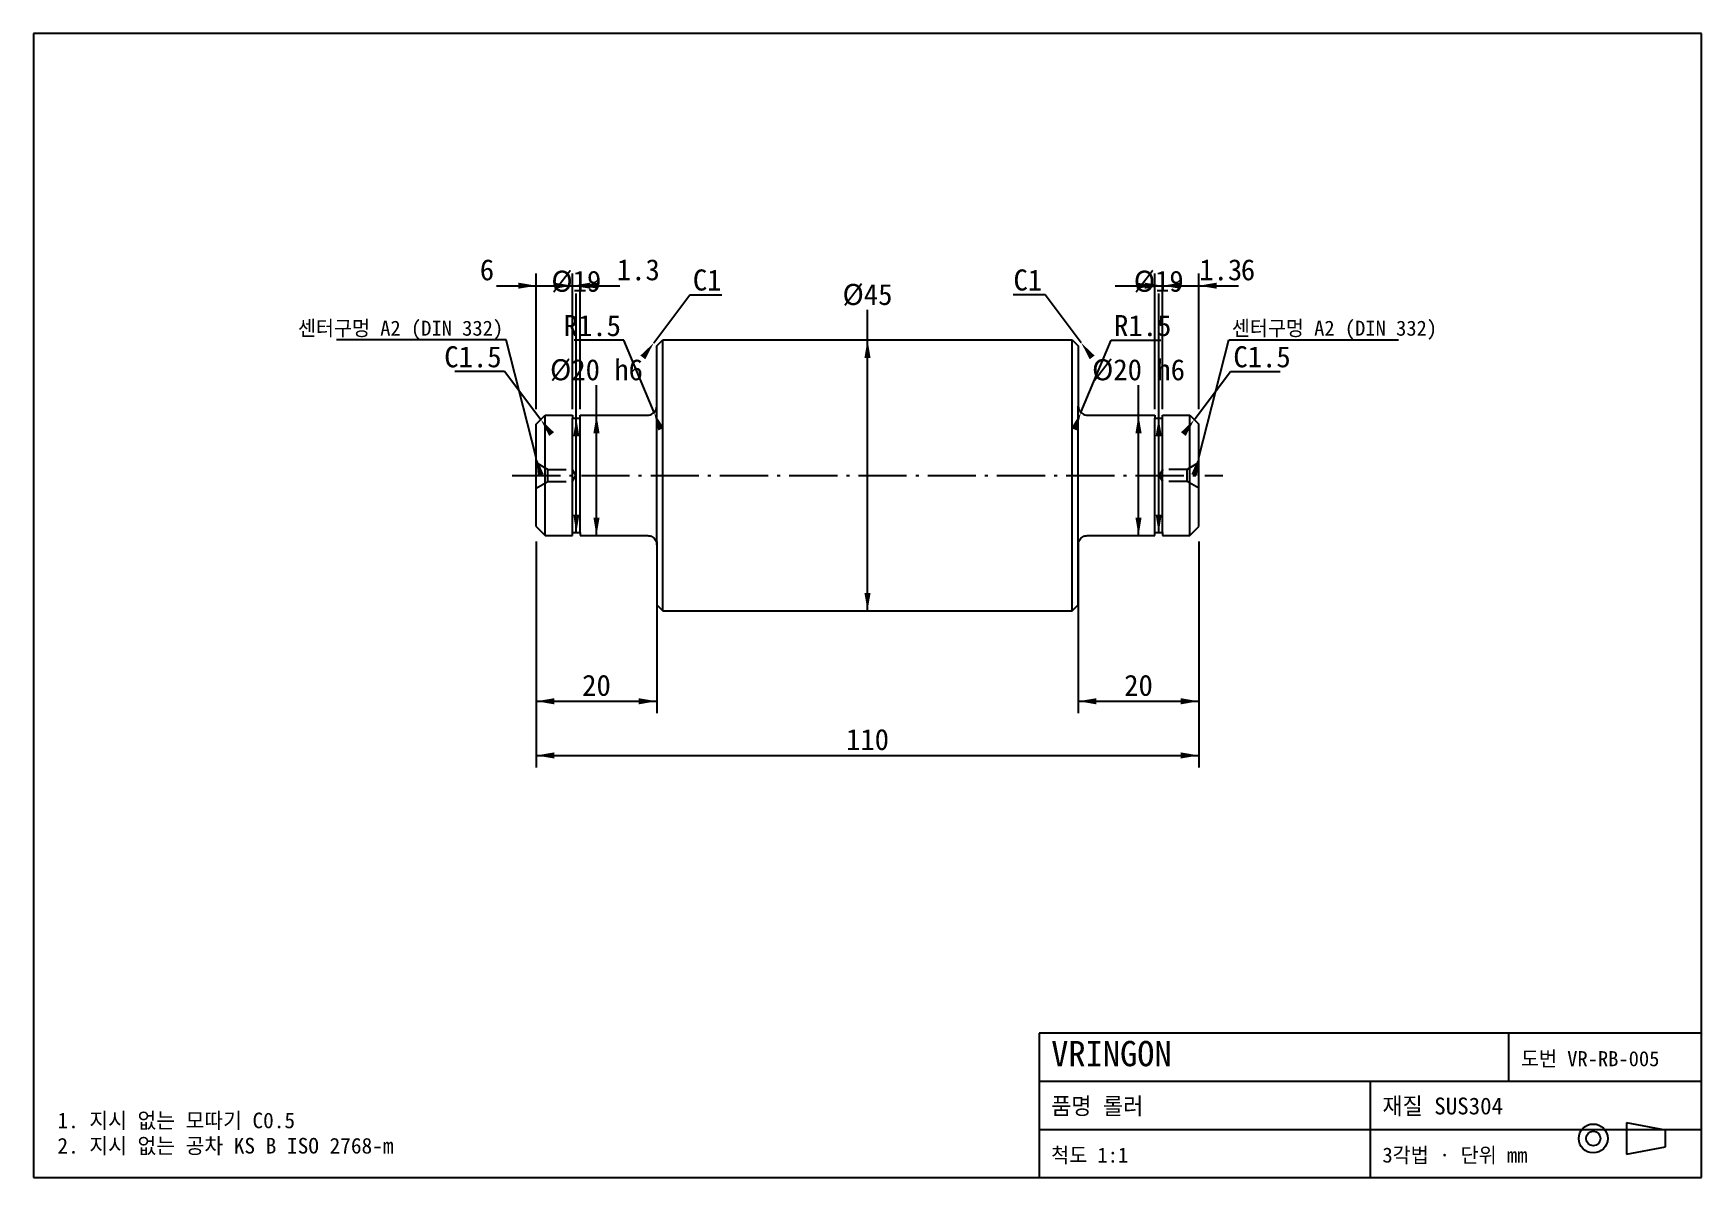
# Model space of a CAD drawing. Header units: millimetres. Extents: x 10 to 287, y 10 to 200.
import ezdxf
from ezdxf.enums import TextEntityAlignment as Align

# ---------------------------------------------------------------- set-up
doc = ezdxf.new("R2010")
doc.units = ezdxf.units.MM
doc.linetypes.add('CENTER', pattern=[11.5, 8, -1.5, 0.5, -1.5])
doc.linetypes.add('DASHED', pattern=[4.5, 3, -1.5])
for name, color, linetype in [('CENTER', 1, 'CENTER'), ('DIM', 3, 'CONTINUOUS'), ('FRAME', 7, 'CONTINUOUS'), ('HIDDEN', 8, 'DASHED'), ('OUTLINE', 7, 'CONTINUOUS'), ('TEXT', 7, 'CONTINUOUS')]:
    doc.layers.add(name, color=color, linetype=linetype)

msp = doc.modelspace()

# ---------------------------------------------------------------- linework, layer by layer
at = {"layer": 'CENTER'}
msp.add_line((89.5, 126.6), (207.5, 126.6), dxfattribs=at)
at = {"layer": 'DIM'}
for p, q in [((86.9, 158.1), (106.1, 158.1)), ((92.9, 158.1), (107.4, 158.1)), ((93.5, 137.6), (93.5, 160.1)), ((99.5, 137.6), (99.5, 160.1)), ((99.5, 137.6), (99.5, 160.1)), ((100.8, 137.6), (100.8, 160.1)), ((189.6, 158.1), (204.1, 158.1)), ((190.9, 158.1), (210.1, 158.1)), ((196.2, 137.6), (196.2, 160.1)), ((197.5, 137.6), (197.5, 160.1)), ((197.5, 137.6), (197.5, 160.1)), ((203.5, 137.6), (203.5, 160.1)), ((100.15, 141.6), (100.15, 156.8)), ((113, 148.6), (119, 156.6)), ((119, 156.6), (124.34, 156.6)), ((178, 156.6), (172.66, 156.6)), ((184, 148.6), (178, 156.6)), ((196.85, 141.6), (196.85, 156.8)), ((148.5, 104.1), (148.5, 154.1)), ((88.5, 149.1), (60.35, 149.1)), ((93.5, 129.575), (88.5, 149.1)), ((108.065, 149.035), (99.785, 149.035)), ((113.065, 137.035), (108.065, 149.035)), ((183.935, 137.035), (188.935, 149.035)), ((188.935, 149.035), (197.215, 149.035)), ((203.5, 129.575), (208.5, 149.1)), ((208.5, 149.1), (236.65, 149.1)), ((88.25, 143.85), (79.97, 143.85)), ((94.25, 135.85), (88.25, 143.85)), ((100.15, 117.1), (100.15, 141.6)), ((103.5, 116.6), (103.5, 141.6)), ((193.5, 116.6), (193.5, 141.6)), ((196.85, 117.1), (196.85, 141.6)), ((202.75, 135.85), (208.75, 143.85)), ((208.75, 143.85), (217.03, 143.85)), ((93.5, 115.6), (93.5, 87.1)), ((113.5, 115.6), (113.5, 87.1)), ((183.5, 115.6), (183.5, 87.1)), ((203.5, 115.6), (203.5, 87.1)), ((93.5, 103.1), (93.5, 78.1)), ((203.5, 103.1), (203.5, 78.1)), ((93.5, 89.1), (113.5, 89.1)), ((183.5, 89.1), (203.5, 89.1)), ((93.5, 80.1), (203.5, 80.1))]:
    msp.add_line(p, q, dxfattribs=at)
for points in [[(93.5, 158.1), (90.5, 157.59), (90.5, 158.61)], [(99.5, 158.1), (96.5, 157.59), (96.5, 158.61)], [(99.5, 158.1), (102.5, 158.61), (102.5, 157.59)], [(100.8, 158.1), (103.8, 158.61), (103.8, 157.59)], [(196.2, 158.1), (193.2, 157.59), (193.2, 158.61)], [(197.5, 158.1), (194.5, 157.59), (194.5, 158.61)], [(197.5, 158.1), (200.5, 158.61), (200.5, 157.59)], [(203.5, 158.1), (206.5, 158.61), (206.5, 157.59)], [(113, 148.6), (111.608, 145.894), (110.792, 146.506)], [(148.5, 149.1), (149.01, 146.1), (147.99, 146.1)], [(184, 148.6), (186.208, 146.506), (185.392, 145.894)], [(94.25, 135.85), (96.458, 133.756), (95.642, 133.144)], [(100.15, 136.1), (100.66, 133.1), (99.64, 133.1)], [(103.5, 136.6), (104.01, 133.6), (102.99, 133.6)], [(113.065, 137.035), (114.69, 134.462), (113.748, 134.07)], [(183.935, 137.035), (183.252, 134.07), (182.31, 134.462)], [(193.5, 136.6), (194.01, 133.6), (192.99, 133.6)], [(196.85, 136.1), (197.36, 133.1), (196.34, 133.1)], [(202.75, 135.85), (201.358, 133.144), (200.542, 133.756)], [(93.5, 129.575), (94.738, 126.795), (93.75, 126.542)], [(203.5, 129.575), (203.25, 126.542), (202.262, 126.795)], [(100.15, 117.1), (99.64, 120.1), (100.66, 120.1)], [(103.5, 116.6), (102.99, 119.6), (104.01, 119.6)], [(193.5, 116.6), (192.99, 119.6), (194.01, 119.6)], [(196.85, 117.1), (196.34, 120.1), (197.36, 120.1)], [(148.5, 104.1), (147.99, 107.1), (149.01, 107.1)], [(93.5, 89.1), (96.5, 89.61), (96.5, 88.59)], [(113.5, 89.1), (110.5, 88.59), (110.5, 89.61)], [(183.5, 89.1), (186.5, 89.61), (186.5, 88.59)], [(203.5, 89.1), (200.5, 88.59), (200.5, 89.61)], [(93.5, 80.1), (96.5, 80.61), (96.5, 79.59)], [(203.5, 80.1), (200.5, 79.59), (200.5, 80.61)]]:
    msp.add_solid(points, dxfattribs=at)
at = {"layer": 'FRAME'}
for p, q in [((287, 200), (10, 200)), ((10, 200), (10, 10)), ((287, 10), (287, 200)), ((287, 34), (177, 34)), ((177, 34), (177, 10)), ((255, 26), (255, 34)), ((287, 10), (287, 34)), ((177, 26), (287, 26)), ((232, 10), (232, 26)), ((177, 18), (287, 18)), ((281, 17.9), (274.5, 19.1)), ((274.5, 19.1), (274.5, 13.9)), ((281, 15.1), (281, 17.9)), ((274.5, 13.9), (281, 15.1)), ((10, 10), (287, 10)), ((177, 10), (287, 10))]:
    msp.add_line(p, q, dxfattribs=at)
for radius in [2.4, 1.2]:
    msp.add_circle((269, 16.5), radius, dxfattribs=at)
at = {"layer": 'HIDDEN'}
for p, q in [((93.5, 128.725), (95.449, 127.6)), ((95.449, 127.6), (99.449, 127.6)), ((95.449, 125.6), (95.449, 127.6)), ((99.449, 127.6), (100.05, 126.6)), ((197.551, 127.6), (196.95, 126.6)), ((201.551, 127.6), (197.551, 127.6)), ((203.5, 128.725), (201.551, 127.6)), ((201.551, 125.6), (201.551, 127.6)), ((93.5, 124.475), (95.449, 125.6)), ((95.449, 125.6), (99.449, 125.6)), ((99.449, 125.6), (100.05, 126.6)), ((197.551, 125.6), (196.95, 126.6)), ((201.551, 125.6), (197.551, 125.6)), ((203.5, 124.475), (201.551, 125.6))]:
    msp.add_line(p, q, dxfattribs=at)
at = {"layer": 'OUTLINE'}
for p, q in [((113.5, 148.1), (114.5, 149.1)), ((113.5, 138.1), (113.5, 148.1)), ((114.5, 149.1), (182.5, 149.1)), ((114.5, 104.1), (114.5, 149.1)), ((182.5, 149.1), (183.5, 148.1)), ((182.5, 104.1), (182.5, 149.1)), ((182.5, 104.1), (182.5, 149.1)), ((183.5, 148.1), (183.5, 138.1)), ((93.5, 135.1), (95, 136.6)), ((95, 136.6), (99.5, 136.6)), ((95, 116.6), (95, 136.6)), ((95, 116.6), (95, 136.6)), ((99.5, 136.6), (99.5, 136.1)), ((99.5, 136.1), (100.8, 136.1)), ((99.5, 117.1), (99.5, 136.1)), ((100.8, 136.1), (100.8, 136.6)), ((100.8, 136.6), (112, 136.6)), ((100.8, 117.1), (100.8, 136.1)), ((112, 136.6), (112.196, 136.613)), ((112.196, 136.613), (112.388, 136.651)), ((112.388, 136.651), (112.574, 136.714)), ((112.574, 136.714), (112.75, 136.801)), ((112.75, 136.801), (112.913, 136.91)), ((112.913, 136.91), (113.061, 137.039)), ((113.061, 137.039), (113.19, 137.187)), ((113.19, 137.187), (113.299, 137.35)), ((113.299, 137.35), (113.386, 137.526)), ((113.386, 137.526), (113.449, 137.712)), ((113.449, 137.712), (113.487, 137.904)), ((113.487, 137.904), (113.5, 138.1)), ((113.5, 115.1), (113.5, 138.1)), ((183.5, 138.1), (183.513, 137.904)), ((183.5, 115.1), (183.5, 138.1)), ((183.513, 137.904), (183.551, 137.712)), ((183.551, 137.712), (183.614, 137.526)), ((183.614, 137.526), (183.701, 137.35)), ((183.701, 137.35), (183.81, 137.187)), ((183.81, 137.187), (183.939, 137.039)), ((183.939, 137.039), (184.087, 136.91)), ((184.087, 136.91), (184.25, 136.801)), ((184.25, 136.801), (184.426, 136.714)), ((184.426, 136.714), (184.612, 136.651)), ((184.612, 136.651), (184.804, 136.613)), ((184.804, 136.613), (185, 136.6)), ((185, 136.6), (196.2, 136.6)), ((196.2, 136.6), (196.2, 136.1)), ((196.2, 136.1), (197.5, 136.1)), ((196.2, 117.1), (196.2, 136.1)), ((197.5, 136.1), (197.5, 136.6)), ((197.5, 136.6), (202, 136.6)), ((197.5, 117.1), (197.5, 136.1)), ((202, 136.6), (203.5, 135.1)), ((202, 116.6), (202, 136.6)), ((202, 116.6), (202, 136.6)), ((93.5, 118.1), (93.5, 135.1)), ((203.5, 118.1), (203.5, 135.1)), ((93.5, 118.1), (95, 116.6)), ((95, 116.6), (99.5, 116.6)), ((99.5, 116.6), (99.5, 117.1)), ((99.5, 117.1), (100.8, 117.1)), ((100.8, 117.1), (100.8, 116.6)), ((100.8, 116.6), (112, 116.6)), ((112, 116.6), (112.196, 116.587)), ((112.196, 116.587), (112.388, 116.549)), ((112.388, 116.549), (112.574, 116.486)), ((112.574, 116.486), (112.75, 116.399)), ((112.75, 116.399), (112.913, 116.29)), ((184.087, 116.29), (184.25, 116.399)), ((184.25, 116.399), (184.426, 116.486)), ((184.426, 116.486), (184.612, 116.549)), ((184.612, 116.549), (184.804, 116.587)), ((184.804, 116.587), (185, 116.6)), ((185, 116.6), (196.2, 116.6)), ((196.2, 116.6), (196.2, 117.1)), ((196.2, 117.1), (197.5, 117.1)), ((197.5, 117.1), (197.5, 116.6)), ((197.5, 116.6), (202, 116.6)), ((202, 116.6), (203.5, 118.1)), ((112.913, 116.29), (113.061, 116.161)), ((113.061, 116.161), (113.19, 116.013)), ((113.19, 116.013), (113.299, 115.85)), ((113.299, 115.85), (113.386, 115.674)), ((113.386, 115.674), (113.449, 115.488)), ((113.449, 115.488), (113.487, 115.296)), ((113.487, 115.296), (113.5, 115.1)), ((113.5, 115.1), (113.5, 105.1)), ((183.5, 115.1), (183.513, 115.296)), ((183.5, 105.1), (183.5, 115.1)), ((183.513, 115.296), (183.551, 115.488)), ((183.551, 115.488), (183.614, 115.674)), ((183.614, 115.674), (183.701, 115.85)), ((183.701, 115.85), (183.81, 116.013)), ((183.81, 116.013), (183.939, 116.161)), ((183.939, 116.161), (184.087, 116.29)), ((113.5, 105.1), (114.5, 104.1)), ((114.5, 104.1), (182.5, 104.1)), ((182.5, 104.1), (183.5, 105.1))]:
    msp.add_line(p, q, dxfattribs=at)

# ---------------------------------------------------------------- texts
at = {"layer": 'TEXT'}
for s, p in [('6', (85.32, 159)), ('%%c19', (100.15, 157.1)), ('1.3', (110.45, 159)), ('%%c19', (196.85, 157.1)), ('1.3', (207.15, 159)), ('6', (211.68, 159)), ('%%c45', (148.5, 154.9)), ('%%c20 h6', (103.5, 142.4)), ('%%c20 h6', (193.5, 142.4)), ('20', (103.5, 90)), ('20', (193.5, 90)), ('110', (148.5, 81))]:
    msp.add_text(s, height=3.5, dxfattribs=at).set_placement(p, align=Align.CENTER)
for s, height, p in [('C1', 3.5, (119.5, 157.3)), ('R1.5', 3.5, (189.435, 149.735)), ('센터구멍 A2 (DIN 332)', 2.5, (209, 149.8)), ('C1.5', 3.5, (209.25, 144.55)), ('VRINGON', 4.2, (179, 28.5)), ('도번 VR-RB-005', 2.5, (257, 28.5)), ('품명 롤러', 2.8, (179, 20.5)), ('재질 SUS304', 2.8, (234, 20.5)), ('1. 지시 없는 모따기 C0.5', 2.6, (14, 18.2)), ('2. 지시 없는 공차 KS B ISO 2768-m', 2.6, (14, 14)), ('척도 1:1', 2.5, (179, 12.5)), ('3각법 · 단위 mm', 2.5, (234, 12.5))]:
    msp.add_text(s, height=height, dxfattribs=at).set_placement(p)
for s, height, p in [('C1', 3.5, (177.5, 157.3)), ('센터구멍 A2 (DIN 332)', 2.5, (88, 149.8)), ('R1.5', 3.5, (107.565, 149.735)), ('C1.5', 3.5, (87.75, 144.55))]:
    msp.add_text(s, height=height, dxfattribs=at).set_placement(p, align=Align.RIGHT)

doc.saveas('drawing.dxf')
